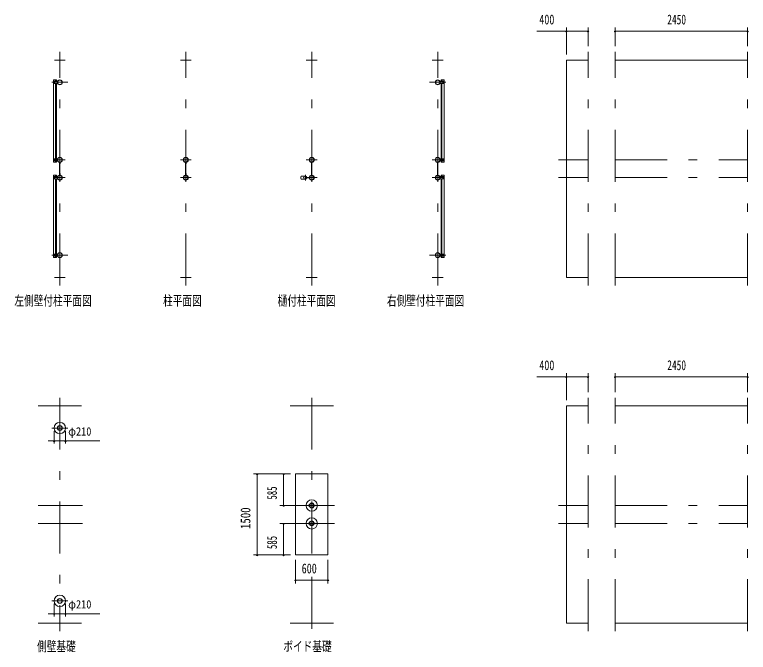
# Model space of a CAD drawing. Units: millimetres, scale not verified. Extents: x -34086 to 34091, y -14700 to 14700.
# Drawn here: x -34086 to -20516, y -11328 to 468 of the extents above; entities that cross this region are included whole.
import ezdxf
from ezdxf.enums import TextEntityAlignment as Align

# ---------------------------------------------------------------- set-up
doc = ezdxf.new("R2010")
doc.units = ezdxf.units.MM
doc.header["$LTSCALE"] = 80
doc.linetypes.add('USER3', pattern=[24, 12, -5, 2, -5])
for name, color, linetype, lineweight in [('0-2_1-07BOLD', 7, 'Continuous', 18), ('0-3_1-27CENTER', 3, 'USER3', 18), ('0-5_1-57DIM', 3, 'Continuous', 18)]:
    doc.layers.add(name, color=color, linetype=linetype, lineweight=lineweight)
doc.styles.add('ＭＳ ゴシック', font='')
doc.styles.get('ＭＳ ゴシック').set_extended_font_data('MS Gothic')

msp = doc.modelspace()

# ---------------------------------------------------------------- linework, layer by layer
at = {"layer": '0-2_1-07BOLD'}
for p, q in [((-33150.86, -372.46), (-33350.86, -372.46)), ((-30821.14, -372.46), (-31021.13, -372.46)), ((-28491.4, -372.46), (-28691.4, -372.46)), ((-26161.67, -372.46), (-26361.67, -372.46)), ((-23880.22, -4392.46), (-23880.22, -372.46)), ((-23480.22, -372.46), (-23880.22, -372.46)), ((-20530.22, -372.46), (-22980.22, -372.46)), ((-33370.41, -2262.46), (-33370.41, -738.46)), ((-33312.8, -738.46), (-33370.41, -738.46)), ((-33360.91, -798.46), (-33360.91, -768.46)), ((-33355.91, -763.46), (-33295.4, -763.46)), ((-33355.91, -803.46), (-33295.4, -803.46)), ((-33354.4, -778.66), (-33354.4, -774.96)), ((-33354.4, -791.96), (-33354.4, -788.26)), ((-33347.52, -788.46), (-33353.29, -788.46)), ((-33347.52, -778.46), (-33344.63, -783.46)), ((-33344.63, -783.46), (-33347.52, -788.46)), ((-33346.4, -774.96), (-33346.4, -778.66)), ((-33346.4, -788.26), (-33346.4, -791.96)), ((-33330.4, -763.46), (-33330.4, -738.46)), ((-33330.4, -803.46), (-33330.4, -2197.46)), ((-33312.8, -738.46), (-33312.8, -763.46)), ((-33312.8, -2197.46), (-33312.8, -803.46)), ((-33295.4, -803.46), (-33295.4, -763.46)), ((-26217.1, -803.46), (-26217.1, -763.46)), ((-26156.6, -763.46), (-26217.1, -763.46)), ((-26156.6, -803.46), (-26217.1, -803.46)), ((-26199.7, -738.46), (-26142.1, -738.46)), ((-26199.7, -738.46), (-26199.7, -763.46)), ((-26199.7, -2197.46), (-26199.7, -803.46)), ((-26182.1, -763.46), (-26182.1, -738.46)), ((-26182.1, -803.46), (-26182.1, -2197.46)), ((-26166.1, -774.96), (-26166.1, -778.66)), ((-26166.1, -788.26), (-26166.1, -791.96)), ((-26164.99, -778.46), (-26159.22, -778.46)), ((-26159.22, -778.46), (-26156.33, -783.46)), ((-26156.33, -783.46), (-26159.22, -788.46)), ((-26158.1, -778.66), (-26158.1, -774.96)), ((-26158.1, -791.96), (-26158.1, -788.26)), ((-26151.6, -798.46), (-26151.6, -768.46)), ((-33312.8, -2262.46), (-33370.41, -2262.46)), ((-33360.91, -2202.46), (-33360.91, -2232.46)), ((-33356.18, -2217.46), (-33353.29, -2212.46)), ((-33353.29, -2222.46), (-33356.18, -2217.46)), ((-33355.91, -2237.46), (-33295.4, -2237.46)), ((-33354.4, -2208.96), (-33354.4, -2212.66)), ((-33354.4, -2222.27), (-33354.4, -2225.96)), ((-33347.52, -2222.46), (-33353.29, -2222.46)), ((-33346.4, -2212.66), (-33346.4, -2208.96)), ((-33346.4, -2225.96), (-33346.4, -2222.27)), ((-33330.4, -2237.46), (-33330.4, -2262.46)), ((-33312.8, -2262.46), (-33312.8, -2237.46)), ((-33255.45, -2292.46), (-33255.45, -2263.38)), ((-33255.45, -2292.46), (-33253.85, -2292.46)), ((-33253.85, -2261.9), (-33253.85, -2503.01)), ((-33247.85, -2503.01), (-33247.85, -2261.9)), ((-30925.72, -2292.46), (-30925.72, -2263.38)), ((-30925.72, -2292.46), (-30924.12, -2292.46)), ((-30924.12, -2261.9), (-30924.12, -2503.01)), ((-30918.12, -2503.01), (-30918.12, -2261.9)), ((-28595.99, -2292.46), (-28595.99, -2263.38)), ((-28595.99, -2292.46), (-28594.39, -2292.46)), ((-28594.39, -2261.9), (-28594.39, -2503.01)), ((-28588.39, -2503.01), (-28588.39, -2261.9)), ((-26266.25, -2292.46), (-26266.25, -2263.38)), ((-26266.25, -2292.46), (-26264.65, -2292.46)), ((-26264.65, -2261.9), (-26264.65, -2503.01)), ((-26258.65, -2503.01), (-26258.65, -2261.9)), ((-26217.1, -2197.46), (-26217.1, -2237.46)), ((-26156.6, -2197.46), (-26217.1, -2197.46)), ((-26156.6, -2237.46), (-26217.1, -2237.46)), ((-26199.7, -2262.46), (-26199.7, -2237.46)), ((-26182.1, -2237.46), (-26182.1, -2262.46)), ((-26167.88, -2217.46), (-26164.99, -2212.46)), ((-26164.99, -2222.46), (-26167.88, -2217.46)), ((-26166.1, -2212.66), (-26166.1, -2208.96)), ((-26166.1, -2225.96), (-26166.1, -2222.27)), ((-26164.99, -2212.46), (-26159.22, -2212.46)), ((-26158.1, -2208.96), (-26158.1, -2212.66)), ((-26158.1, -2222.27), (-26158.1, -2225.96)), ((-26151.6, -2202.46), (-26151.6, -2232.46)), ((-33360.91, -2562.45), (-33360.91, -2532.45)), ((-33353.29, -2542.45), (-33356.18, -2547.46)), ((-33356.18, -2547.46), (-33353.3, -2552.45)), ((-33355.91, -2527.45), (-33295.41, -2527.45)), ((-33354.41, -2542.65), (-33354.41, -2538.96)), ((-33354.41, -2555.96), (-33354.41, -2552.26)), ((-33347.52, -2542.45), (-33353.29, -2542.45)), ((-33346.41, -2538.96), (-33346.41, -2542.65)), ((-33346.41, -2552.26), (-33346.41, -2555.96)), ((-33330.41, -2527.45), (-33330.41, -2502.46)), ((-33330.41, -3961.45), (-33330.41, -2567.45)), ((-33312.81, -2502.46), (-33312.81, -2527.45)), ((-33312.81, -2567.45), (-33312.81, -3961.45)), ((-33255.45, -2472.46), (-33253.85, -2472.46)), ((-33255.45, -2472.46), (-33255.45, -2501.54)), ((-33247.85, -2472.46), (-33246.25, -2472.46)), ((-33246.25, -2472.46), (-33246.25, -2501.54)), ((-30925.72, -2472.46), (-30924.12, -2472.46)), ((-30925.72, -2472.46), (-30925.72, -2501.54)), ((-30918.12, -2472.46), (-30916.52, -2472.46)), ((-30916.52, -2472.46), (-30916.52, -2501.54)), ((-28718.91, -2519.96), (-28786.49, -2519.96)), ((-28718.91, -2574.96), (-28786.49, -2574.96)), ((-28682.06, -2544.45), (-28635.84, -2544.45)), ((-28682.06, -2550.46), (-28635.84, -2550.46)), ((-28680.66, -2542.85), (-28637.31, -2542.85)), ((-28680.66, -2552.06), (-28637.31, -2552.06)), ((-28595.99, -2472.46), (-28594.39, -2472.46)), ((-28595.99, -2472.46), (-28595.99, -2501.54)), ((-28588.39, -2472.46), (-28586.79, -2472.46)), ((-28586.79, -2472.46), (-28586.79, -2501.54)), ((-26266.25, -2472.46), (-26264.65, -2472.46)), ((-26266.25, -2472.46), (-26266.25, -2501.54)), ((-26258.65, -2472.46), (-26257.05, -2472.46)), ((-26257.05, -2472.46), (-26257.05, -2501.54)), ((-26217.12, -2567.45), (-26217.12, -2527.45)), ((-26156.62, -2527.45), (-26217.12, -2527.45)), ((-26156.62, -2567.45), (-26217.12, -2567.45)), ((-26199.72, -2502.46), (-26142.12, -2502.46)), ((-26199.72, -2502.46), (-26199.72, -2527.45)), ((-26199.72, -2567.45), (-26199.72, -3961.45)), ((-26182.12, -2527.45), (-26182.12, -2502.46)), ((-26182.12, -3961.45), (-26182.12, -2567.45)), ((-26165, -2542.45), (-26167.9, -2547.46)), ((-26167.9, -2547.46), (-26165, -2552.45)), ((-26166.12, -2538.96), (-26166.12, -2542.65)), ((-26166.12, -2552.26), (-26166.12, -2555.96)), ((-26165, -2552.45), (-26159.24, -2552.45)), ((-26158.12, -2542.65), (-26158.12, -2538.96)), ((-26158.12, -2555.96), (-26158.12, -2552.26)), ((-26151.62, -2562.45), (-26151.62, -2532.45)), ((-26142.12, -2502.46), (-26142.12, -4026.45)), ((-33312.81, -4026.45), (-33370.41, -4026.45)), ((-33360.91, -3966.45), (-33360.91, -3996.45)), ((-33356.18, -3981.45), (-33353.3, -3976.45)), ((-33353.29, -3986.45), (-33356.18, -3981.45)), ((-33355.91, -3961.45), (-33295.41, -3961.45)), ((-33355.91, -4001.45), (-33295.41, -4001.45)), ((-33354.41, -3972.95), (-33354.41, -3976.65)), ((-33354.41, -3986.26), (-33354.41, -3989.95)), ((-33347.52, -3986.45), (-33353.29, -3986.45)), ((-33346.41, -3976.65), (-33346.41, -3972.95)), ((-33346.41, -3989.95), (-33346.41, -3986.26)), ((-33330.41, -4001.45), (-33330.41, -4026.45)), ((-33312.81, -4026.45), (-33312.81, -4001.45)), ((-33295.41, -3961.45), (-33295.41, -4001.45)), ((-26156.62, -4001.45), (-26217.12, -4001.45)), ((-26199.72, -4026.45), (-26199.72, -4001.45)), ((-26199.72, -4026.45), (-26142.12, -4026.45)), ((-26182.12, -4001.45), (-26182.12, -4026.45)), ((-26167.9, -3981.45), (-26165, -3976.45)), ((-26165, -3986.45), (-26167.9, -3981.45)), ((-26166.12, -3976.65), (-26166.12, -3972.95)), ((-26166.12, -3989.95), (-26166.12, -3986.26)), ((-26165, -3976.45), (-26159.24, -3976.45)), ((-26158.12, -3972.95), (-26158.12, -3976.65)), ((-26158.12, -3986.26), (-26158.12, -3989.95)), ((-26151.62, -3966.45), (-26151.62, -3996.45)), ((-33150.86, -4392.46), (-33350.86, -4392.46)), ((-30821.14, -4392.46), (-31021.13, -4392.46)), ((-28491.4, -4392.46), (-28691.4, -4392.46)), ((-26161.67, -4392.46), (-26361.67, -4392.46)), ((-23480.22, -4392.46), (-23880.22, -4392.46)), ((-20530.22, -4392.46), (-22980.22, -4392.46)), ((-32850.86, -6767.46), (-33650.86, -6767.46)), ((-28191.4, -6767.46), (-28991.4, -6767.46)), ((-23480.22, -6767.46), (-23880.22, -6767.46)), ((-20530.22, -6767.46), (-22980.22, -6767.46)), ((-28891.4, -8027.45), (-28291.4, -8027.45)), ((-28891.4, -9527.46), (-28891.4, -8027.45)), ((-28656.4, -8618.95), (-28656.4, -8605.96)), ((-28656.4, -8605.96), (-28635.48, -8605.96)), ((-28656.4, -8618.95), (-28635.48, -8618.95)), ((-28631.22, -8605.96), (-28551.58, -8605.96)), ((-28631.22, -8618.95), (-28551.58, -8618.95)), ((-28547.33, -8605.96), (-28526.4, -8605.96)), ((-28656.4, -8935.96), (-28635.48, -8935.96)), ((-28656.4, -8948.95), (-28656.4, -8935.96)), ((-28656.4, -8948.95), (-28635.48, -8948.95)), ((-28631.22, -8935.96), (-28551.58, -8935.96)), ((-28631.22, -8948.95), (-28551.58, -8948.95)), ((-28547.33, -8935.96), (-28526.4, -8935.96)), ((-28547.33, -8948.95), (-28526.4, -8948.95)), ((-28526.4, -8948.95), (-28526.4, -8935.96)), ((-32850.86, -10787.46), (-33650.86, -10787.46)), ((-28191.4, -10787.46), (-28991.4, -10787.46)), ((-20530.22, -10787.46), (-22980.22, -10787.46))]:
    msp.add_line(p, q, dxfattribs=at)
for points in [[(-33347.52, -778.46), (-33353.29, -778.46), (-33356.18, -783.46), (-33353.29, -788.46)], [(-26199.7, -2262.46), (-26142.1, -2262.46), (-26142.1, -738.46)], [(-26164.99, -778.46), (-26167.88, -783.46), (-26164.99, -788.46), (-26159.22, -788.46)], [(-33355.91, -2197.46), (-33295.4, -2197.46), (-33295.4, -2237.46)], [(-33347.52, -2222.46), (-33344.63, -2217.46), (-33347.52, -2212.46), (-33353.29, -2212.46)], [(-33247.85, -2292.46), (-33246.25, -2292.46), (-33246.25, -2263.38)], [(-30918.12, -2292.46), (-30916.52, -2292.46), (-30916.52, -2263.38)], [(-28588.39, -2292.46), (-28586.79, -2292.46), (-28586.79, -2263.38)], [(-26258.65, -2292.46), (-26257.05, -2292.46), (-26257.05, -2263.38)], [(-26164.99, -2222.46), (-26159.22, -2222.46), (-26156.33, -2217.46), (-26159.22, -2212.46)], [(-33312.81, -2502.46), (-33370.41, -2502.46), (-33370.41, -4026.45)], [(-33355.91, -2567.45), (-33295.41, -2567.45), (-33295.41, -2527.45)], [(-33347.52, -2542.45), (-33344.64, -2547.46), (-33347.52, -2552.45), (-33353.3, -2552.45)], [(-26165, -2542.45), (-26159.24, -2542.45), (-26156.35, -2547.46), (-26159.24, -2552.45)], [(-33347.52, -3986.45), (-33344.64, -3981.45), (-33347.52, -3976.45), (-33353.3, -3976.45)], [(-26156.62, -3961.45), (-26217.12, -3961.45), (-26217.12, -4001.45)], [(-26165, -3986.45), (-26159.24, -3986.45), (-26156.35, -3981.45), (-26159.24, -3976.45)], [(-23480.22, -10787.46), (-23880.22, -10787.46), (-23880.22, -6767.46)], [(-28891.4, -9527.46), (-28291.4, -9527.46), (-28291.4, -8027.45)], [(-28547.33, -8618.95), (-28526.4, -8618.95), (-28526.4, -8605.96)]]:
    msp.add_lwpolyline(points, dxfattribs=at)
for centre, radius in [((-33350.4, -783.46), 6.25), ((-33350.4, -783.46), 4.9), ((-33250.85, -783.46), 44.55), ((-33250.85, -783.46), 40.35), ((-26261.65, -783.46), 44.55), ((-26261.65, -783.46), 40.35), ((-26162.1, -783.46), 6.25), ((-26162.1, -783.46), 4.9), ((-33250.85, -2169.06), 2.25), ((-30921.13, -2169.06), 2.25), ((-28591.39, -2169.06), 2.25), ((-26261.66, -2169.06), 2.25), ((-33350.4, -2217.46), 6.25), ((-33350.4, -2217.46), 4.9), ((-33250.85, -2217.46), 44.55), ((-33250.85, -2217.46), 40.35), ((-30921.13, -2217.46), 44.55), ((-30921.13, -2217.46), 40.35), ((-28591.39, -2217.46), 44.55), ((-28591.39, -2217.46), 40.35), ((-26261.66, -2217.46), 44.55), ((-26261.66, -2217.46), 40.35), ((-26162.1, -2217.46), 6.25), ((-26162.1, -2217.46), 4.9), ((-33350.41, -2547.46), 6.25), ((-33350.41, -2547.46), 4.9), ((-33250.85, -2547.46), 44.55), ((-33250.85, -2547.46), 40.35), ((-30921.13, -2547.46), 44.55), ((-30921.13, -2547.46), 40.35), ((-28740.74, -2547.46), 2.25), ((-28709.39, -2547.46), 27.5), ((-28591.39, -2547.46), 46.15), ((-28591.39, -2547.46), 44.55), ((-28591.39, -2547.46), 40.35), ((-26261.66, -2547.46), 44.55), ((-26261.66, -2547.46), 40.35), ((-26162.12, -2547.46), 6.25), ((-26162.12, -2547.46), 4.9), ((-33250.85, -2595.86), 2.25), ((-30921.13, -2595.86), 2.25), ((-28591.39, -2595.86), 2.25), ((-26261.66, -2595.86), 2.25), ((-33350.41, -3981.45), 6.25), ((-33350.41, -3981.45), 4.9), ((-33250.86, -3981.45), 44.55), ((-33250.86, -3981.45), 40.35), ((-26261.67, -3981.45), 44.55), ((-26261.67, -3981.45), 40.35), ((-26162.12, -3981.45), 6.25), ((-26162.12, -3981.45), 4.9), ((-33250.86, -7178.46), 105), ((-33250.86, -7178.46), 44.55), ((-33250.86, -7178.46), 40.35), ((-28591.4, -8612.45), 105), ((-28591.4, -8612.45), 44.55), ((-28591.4, -8612.45), 40.35), ((-28591.4, -8942.45), 105), ((-28591.4, -8942.45), 44.55), ((-28591.4, -8942.45), 40.35), ((-33250.86, -10376.45), 105), ((-33250.86, -10376.45), 44.55), ((-33250.86, -10376.45), 40.35)]:
    msp.add_circle(centre, radius, dxfattribs=at)
for centre, radius, start, end in [((-33355.91, -768.46), 5, 90, 180), ((-33355.91, -798.46), 5, 180, 270), ((-33350.4, -774.96), 4, 0, 180), ((-33350.4, -791.96), 4, 180, 0), ((-26162.1, -774.96), 4, 0, 180), ((-26162.1, -791.96), 4, 180, 0), ((-26156.6, -768.46), 5, 0, 90), ((-26156.6, -798.46), 5, 270, 0), ((-33250.85, -2169.06), 3.85, 322.09525, 270.00276), ((-30921.13, -2169.06), 3.85, 322.09525, 270.00276), ((-28591.39, -2169.06), 3.85, 322.09525, 270.00276), ((-26261.66, -2169.06), 3.85, 322.09525, 270.00276), ((-33355.91, -2202.46), 5, 90, 180), ((-33355.91, -2232.46), 5, 180, 270), ((-33350.4, -2208.96), 4, 0, 180), ((-33350.4, -2225.96), 4, 180, 0), ((-33250.85, -2217.46), 46.15, 93.78961, 264.28209), ((-33250.85, -2217.46), 46.15, 275.72758, 90.00154), ((-30921.13, -2217.46), 46.15, 93.78961, 264.28209), ((-30921.13, -2217.46), 46.15, 275.72758, 90.00154), ((-28591.39, -2217.46), 46.15, 93.78961, 264.28209), ((-28591.39, -2217.46), 46.15, 275.72758, 90.00154), ((-26261.66, -2217.46), 46.15, 93.78961, 264.28209), ((-26261.66, -2217.46), 46.15, 275.72758, 90.00154), ((-26162.1, -2208.96), 4, 0, 180), ((-26162.1, -2225.96), 4, 180, 0), ((-26156.6, -2202.46), 5, 0, 90), ((-26156.6, -2232.46), 5, 270, 0), ((-33355.91, -2532.45), 5, 90, 180), ((-33355.91, -2562.45), 5, 180, 270), ((-33350.41, -2538.96), 4, 0, 180), ((-33350.41, -2555.96), 4, 180, 0), ((-33250.85, -2547.46), 46.15, 95.71837, 266.21085), ((-33250.85, -2547.46), 46.15, 269.99892, 84.27287), ((-30921.13, -2547.46), 46.15, 95.71837, 266.21085), ((-30921.13, -2547.46), 46.15, 269.99892, 84.27287), ((-28751, -2547.46), 44.9, 142.23546, 217.76454), ((-28740.74, -2547.46), 3.85, 51.34222, 0), ((-28709.39, -2547.46), 29.1, 9.09488, 180), ((-28709.39, -2547.46), 29.1, 185.93016, 350.90401), ((-28691.99, -2547.46), 44.9, 142.23546, 160.41136), ((-28691.99, -2547.46), 44.9, 199.58864, 217.76454), ((-26261.66, -2547.46), 46.15, 95.71837, 266.21085), ((-26261.66, -2547.46), 46.15, 269.99892, 84.27287), ((-26162.12, -2538.96), 4, 0, 180), ((-26162.12, -2555.96), 4, 180, 0), ((-26156.62, -2532.45), 5, 0, 90), ((-26156.62, -2562.45), 5, 270, 0), ((-33250.85, -2595.86), 3.85, 90, 37.90752), ((-30921.13, -2595.86), 3.85, 90, 37.90752), ((-28591.39, -2595.86), 3.85, 90, 37.90752), ((-26261.66, -2595.86), 3.85, 90, 37.90752), ((-33355.91, -3966.45), 5, 90, 180), ((-33355.91, -3996.45), 5, 180, 270), ((-33350.41, -3972.95), 4, 0, 180), ((-33350.41, -3989.95), 4, 180, 0), ((-26162.12, -3972.95), 4, 0, 180), ((-26162.12, -3989.95), 4, 180, 0), ((-26156.62, -3966.45), 5, 0, 90), ((-26156.62, -3996.45), 5, 270, 0)]:
    msp.add_arc(centre, radius, start, end, dxfattribs=at)
at = {"layer": '0-3_1-27CENTER'}
for p, q in [((-33250.85, -4542.46), (-33250.85, -222.46)), ((-30921.13, -4542.46), (-30921.13, -222.46)), ((-28591.4, -4542.46), (-28591.4, -222.46)), ((-26261.67, -4542.46), (-26261.67, -222.46)), ((-23480.22, -4542.46), (-23480.22, -222.46)), ((-22980.22, -4542.46), (-22980.22, -222.46)), ((-20530.22, -4542.46), (-20530.22, -222.46)), ((-33100.85, -783.46), (-33400.85, -783.46)), ((-33350.4, -765.96), (-33350.4, -800.96)), ((-26411.66, -783.46), (-26111.65, -783.46)), ((-26162.1, -765.96), (-26162.1, -800.96)), ((-33150.86, -2217.46), (-33350.86, -2217.46)), ((-33350.4, -2234.96), (-33350.4, -2199.96)), ((-30821.14, -2217.46), (-31021.13, -2217.46)), ((-28491.4, -2217.46), (-28691.4, -2217.46)), ((-26161.66, -2217.46), (-26361.67, -2217.46)), ((-26162.1, -2234.96), (-26162.1, -2199.96)), ((-24030.21, -2217.46), (-23480.22, -2217.46)), ((-22980.22, -2217.46), (-20530.22, -2217.46)), ((-33150.86, -2547.46), (-33350.86, -2547.46)), ((-33350.41, -2529.96), (-33350.41, -2564.96)), ((-30821.14, -2547.46), (-31021.13, -2547.46)), ((-28709.39, -2492.46), (-28709.39, -2602.46)), ((-28491.4, -2547.46), (-28691.4, -2547.46)), ((-28658.92, -2558.22), (-28658.92, -2536.69)), ((-26161.67, -2547.46), (-26361.67, -2547.46)), ((-26162.12, -2529.96), (-26162.12, -2564.96)), ((-24030.21, -2547.46), (-23480.22, -2547.46)), ((-22980.22, -2547.46), (-20530.22, -2547.46)), ((-33100.86, -3981.45), (-33400.86, -3981.45)), ((-33350.41, -3998.95), (-33350.41, -3963.95)), ((-26411.68, -3981.45), (-26111.67, -3981.45)), ((-26162.12, -3998.95), (-26162.12, -3963.95)), ((-33250.86, -6617.46), (-33250.86, -10937.46)), ((-28591.4, -6617.46), (-28591.4, -9647.46)), ((-23480.22, -10937.46), (-23480.22, -6617.46)), ((-22980.22, -10937.46), (-22980.22, -6617.46)), ((-20530.22, -10937.46), (-20530.22, -6617.46)), ((-33400.86, -7178.46), (-33100.86, -7178.46)), ((-33650.86, -8612.46), (-32830.86, -8612.46)), ((-28991.4, -8612.46), (-28171.4, -8612.46)), ((-24030.21, -8612.46), (-23480.22, -8612.46)), ((-22980.22, -8612.46), (-20530.22, -8612.46)), ((-33650.86, -8942.45), (-32830.86, -8942.45)), ((-28991.4, -8942.45), (-28171.4, -8942.45)), ((-24030.21, -8942.46), (-23480.22, -8942.46)), ((-22980.22, -8942.46), (-20530.22, -8942.46)), ((-28591.4, -9932.27), (-28591.4, -10937.46)), ((-33400.86, -10376.45), (-33100.86, -10376.45))]:
    msp.add_line(p, q, dxfattribs=at)
at = {"layer": '0-5_1-57DIM'}
for p, q in [((-24429.72, 162.54), (-23480.22, 162.54)), ((-23866.22, 162.54), (-23894.22, 162.54)), ((-23880.22, -267.46), (-23880.22, 232.54)), ((-23466.22, 162.54), (-23494.22, 162.54)), ((-23480.22, -117.46), (-23480.22, 232.54)), ((-22966.22, 162.54), (-22994.22, 162.54)), ((-22980.22, -117.46), (-22980.22, 232.54)), ((-22980.22, 162.54), (-20530.22, 162.54)), ((-20516.22, 162.54), (-20544.22, 162.54)), ((-20530.22, -117.46), (-20530.22, 232.54)), ((-24429.72, -6232.46), (-23480.22, -6232.46)), ((-23866.22, -6232.46), (-23894.22, -6232.46)), ((-23880.22, -6662.46), (-23880.22, -6162.46)), ((-23466.22, -6232.46), (-23494.22, -6232.46)), ((-23480.22, -6512.46), (-23480.22, -6162.46)), ((-22966.22, -6232.46), (-22994.22, -6232.46)), ((-22980.22, -6512.46), (-22980.22, -6162.46)), ((-22980.22, -6232.46), (-20530.22, -6232.46)), ((-20516.22, -6232.46), (-20544.22, -6232.46)), ((-20530.22, -6512.46), (-20530.22, -6162.46)), ((-33355.86, -7235.88), (-33355.86, -7465.45)), ((-33145.86, -7235.88), (-33145.86, -7465.45)), ((-33464.51, -7415.45), (-32508.36, -7415.45)), ((-33341.86, -7415.45), (-33369.86, -7415.45)), ((-33131.86, -7415.45), (-33159.86, -7415.45)), ((-28981.4, -8027.45), (-29671.4, -8027.45)), ((-29587.4, -8027.45), (-29615.4, -8027.45)), ((-29601.4, -8027.45), (-29601.4, -9527.46)), ((-29097.4, -8027.45), (-29125.4, -8027.45)), ((-29111.4, -8027.45), (-29111.4, -8612.46)), ((-28981.4, -8612.46), (-29181.4, -8612.46)), ((-29097.4, -8612.46), (-29125.4, -8612.46)), ((-28981.4, -8942.45), (-29181.4, -8942.45)), ((-29097.4, -8942.45), (-29125.4, -8942.45)), ((-29111.4, -8942.45), (-29111.4, -9527.46)), ((-28981.4, -9527.46), (-29671.4, -9527.46)), ((-29587.4, -9527.46), (-29615.4, -9527.46)), ((-29097.4, -9527.46), (-29125.4, -9527.46)), ((-28891.4, -9617.46), (-28891.4, -10052.27)), ((-28291.4, -9617.46), (-28291.4, -10052.27)), ((-28877.4, -9992.27), (-28905.4, -9992.27)), ((-28891.4, -9992.27), (-28291.4, -9992.27)), ((-28277.4, -9992.27), (-28305.4, -9992.27)), ((-33355.86, -10433.87), (-33355.86, -10663.45)), ((-33145.86, -10433.87), (-33145.86, -10663.45)), ((-33464.51, -10613.45), (-32508.36, -10613.45)), ((-33341.86, -10613.45), (-33369.86, -10613.45)), ((-33131.86, -10613.45), (-33159.86, -10613.45))]:
    msp.add_line(p, q, dxfattribs=at)
for centre in [(-23880.22, 162.54), (-23480.22, 162.54), (-22980.22, 162.54), (-20530.22, 162.54), (-23880.22, -6232.46), (-23480.22, -6232.46), (-22980.22, -6232.46), (-20530.22, -6232.46), (-33355.86, -7415.45), (-33145.86, -7415.45), (-29601.4, -8027.45), (-29111.4, -8027.45), (-29111.4, -8612.46), (-29111.4, -8942.45), (-29601.4, -9527.46), (-29111.4, -9527.46), (-28891.4, -9992.27), (-28291.4, -9992.27), (-33355.86, -10613.45), (-33145.86, -10613.45)]:
    msp.add_arc(centre, 14, 180, 0, dxfattribs=at)

# ---------------------------------------------------------------- texts
at = {"layer": '0-5_1-57DIM', "color": 7, "style": 'ＭＳ ゴシック'}
for s, height, width, p in [('400', 182.3, 0.75, (-24382.64, 232.54)), ('2450', 182.3, 0.7, (-22015.63, 232.54)), ('左側壁付柱平面図', 182.3, 0.7, (-34090.86, -4967.59)), ('柱平面図', 182.3, 0.7, (-31341.14, -4967.59)), ('樋付柱平面図', 182.3, 0.7, (-29221.4, -4967.59)), ('右側壁付柱平面図', 182.3, 0.7, (-27201.67, -4967.59)), ('400', 182.3, 0.75, (-24382.64, -6162.46)), ('2450', 182.3, 0.7, (-22015.63, -6162.46)), ('φ210', 155, 0.9, (-33095.86, -7365.45)), ('600', 182.3, 0.75, (-28777.4, -9922.27)), ('φ210', 155, 0.9, (-33095.86, -10563.45)), ('側壁基礎', 182.3, 0.7, (-33670.85, -11362.59)), ('ボイド基礎', 182.3, 0.7, (-29116.4, -11362.59))]:
    msp.add_text(s, height=height, dxfattribs=dict(at, width=width)).set_placement(p, align=Align.BOTTOM_LEFT)
for s, width, p in [('585', 0.65, (-29181.4, -8501.81)), ('1500', 0.8, (-29671.4, -9044.83)), ('585', 0.65, (-29181.4, -9416.81))]:
    msp.add_text(s, height=182.3, rotation=90, dxfattribs=dict(at, width=width)).set_placement(p, align=Align.BOTTOM_LEFT)

doc.saveas('drawing.dxf')
